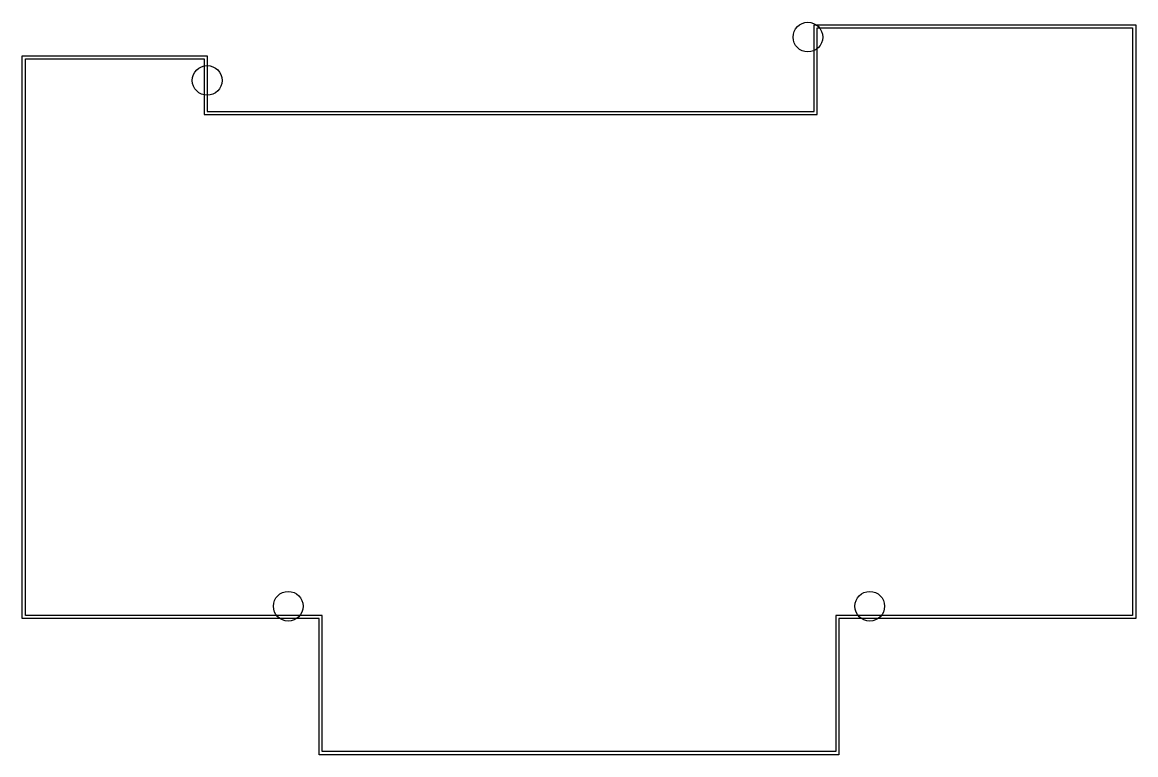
# Model space of a CAD drawing. Header units: millimetres. Extents: x -45 to 45, y -53.5 to 5.7.
import ezdxf

# ---------------------------------------------------------------- set-up
doc = ezdxf.new("R2010")
doc.units = ezdxf.units.MM
doc.layers.get('0').update_dxf_attribs({"linetype": 'CONTINUOUS'})

msp = doc.modelspace()

# ---------------------------------------------------------------- linework, layer by layer
for points in [[(-30.054, -1.5), (-17.5, -1.5), (0, -1.5), (19, -1.5), (19, 5.5), (45, 5.5), (45, -42.5), (21, -42.5), (21, -53.5), (-21, -53.5), (-21, -42.5), (-45, -42.5), (-45, 3), (-30.054, 3), (-30.054, 1)], [(19.25, 5.25), (44.75, 5.25), (44.75, -42.25), (20.75, -42.25), (20.75, -53.25), (-20.75, -53.25), (-20.75, -42.25), (-44.75, -42.25), (-44.75, 2.75), (-30.304, 2.75), (-30.304, 1), (-30.304, -1.75), (-17.5, -1.75), (0, -1.75), (19.25, -1.75)]]:
    msp.add_lwpolyline(points, close=True)
for centre in [(18.5, 4.5), (-30.054, 1), (-23.5, -41.5), (23.5, -41.5)]:
    msp.add_circle(centre, 1.2)

doc.saveas('drawing.dxf')
